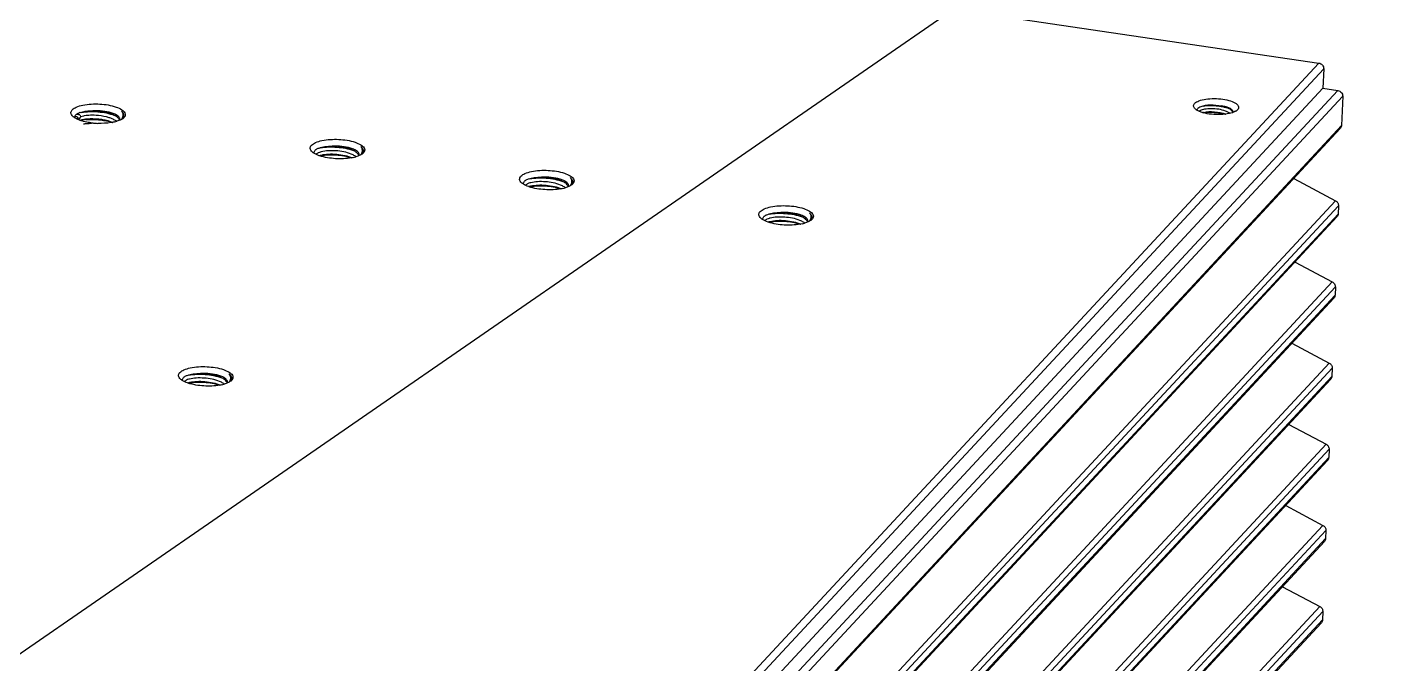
# Model space of a CAD drawing. Extents: x -425 to 6552, y -3049 to 3105.
# Drawn here: x 223.1 to 275, y -2702.9 to -2678.6 of the extents above; entities that cross this region are included whole.
import ezdxf

# ---------------------------------------------------------------- set-up
doc = ezdxf.new("R2010")
doc.units = 0
doc.layers.get('0').update_dxf_attribs({"linetype": 'CONTINUOUS'})
doc.layers.add('DIM', color=1, linetype='CONTINUOUS')

msp = doc.modelspace()

# ---------------------------------------------------------------- linework, layer by layer
at = {"color": 7, "linetype": 'CONTINUOUS'}
for p, q in [((220.99, -2672.356), (272.376, -2679.959)), ((245.513, -2708.902), (272.376, -2679.959)), ((245.696, -2709.117), (272.559, -2680.174)), ((272.559, -2680.174), (272.53, -2680.921)), ((245.668, -2709.864), (272.53, -2680.921)), ((246.238, -2709.948), (273.101, -2681.005)), ((246.422, -2710.163), (273.284, -2681.22)), ((272.53, -2680.921), (273.101, -2681.005)), ((273.284, -2681.22), (273.241, -2682.341)), ((269.269, -2681.743), (269.241, -2681.769)), ((225.016, -2682.119), (225.019, -2682.047)), ((225.105, -2681.984), (225.118, -2682.007)), ((246.378, -2711.284), (273.241, -2682.341)), ((246.335, -2711.392), (273.198, -2682.449)), ((235.901, -2683.39), (235.866, -2683.421)), ((271.416, -2684.368), (273.008, -2685.216)), ((243.894, -2684.572), (243.86, -2684.604)), ((246.145, -2714.159), (273.008, -2685.216)), ((246.26, -2714.351), (273.123, -2685.408)), ((273.123, -2685.408), (273.111, -2685.725)), ((246.204, -2714.776), (273.067, -2685.833)), ((246.248, -2714.669), (273.111, -2685.725)), ((253.03, -2685.924), (252.995, -2685.956)), ((271.466, -2687.559), (272.888, -2688.316)), ((246.026, -2717.259), (272.888, -2688.316)), ((246.141, -2717.452), (273.004, -2688.508)), ((273.004, -2688.508), (272.992, -2688.826)), ((246.085, -2717.877), (272.948, -2688.934)), ((246.129, -2717.769), (272.992, -2688.826)), ((271.346, -2690.659), (272.769, -2691.416)), ((245.906, -2720.359), (272.769, -2691.416)), ((246.022, -2720.552), (272.884, -2691.609)), ((272.884, -2691.609), (272.872, -2691.926)), ((230.873, -2692.072), (230.838, -2692.104)), ((245.966, -2720.977), (272.828, -2692.034)), ((246.009, -2720.869), (272.872, -2691.926)), ((271.227, -2693.759), (272.65, -2694.517)), ((245.787, -2723.46), (272.65, -2694.517)), ((245.902, -2723.652), (272.765, -2694.709)), ((272.765, -2694.709), (272.753, -2695.026)), ((245.846, -2724.077), (272.709, -2695.134)), ((245.89, -2723.969), (272.753, -2695.026)), ((271.108, -2696.859), (272.53, -2697.617)), ((245.667, -2726.56), (272.53, -2697.617)), ((245.783, -2726.752), (272.646, -2697.809)), ((272.646, -2697.809), (272.633, -2698.126)), ((245.727, -2727.177), (272.59, -2698.234)), ((245.771, -2727.07), (272.633, -2698.126)), ((270.988, -2699.96), (272.411, -2700.717)), ((245.548, -2729.66), (272.411, -2700.717)), ((245.663, -2729.853), (272.526, -2700.909)), ((272.526, -2700.909), (272.514, -2701.227)), ((245.607, -2730.278), (272.47, -2701.335)), ((245.651, -2730.17), (272.514, -2701.227))]:
    msp.add_line(p, q, dxfattribs=at)
for centre, radius, start, end in [((225.303, -2682.489), 0.677, 110.015, 113.1337), ((225.339, -2682.584), 0.778, 108.7908, 110.0583), ((267.881, -2681.462), 0.336, 227.042, 230.5101), ((268.134, -2682.55), 0.726, 103.3878, 105.7032), ((268.53, -2682.663), 1.074, 71.3707, 75.0845), ((268.479, -2682.728), 0.995, 66.4892, 70.1401), ((268.706, -2682.284), 0.495, 54.9328, 56.921), ((269.029, -2681.503), 0.341, 304.6554, 308.5223), ((225.077, -2681.709), 0.392, 226.9753, 229.04), ((223.946, -2683.997), 2.226, 61.1749, 64.7767), ((225.037, -2682.049), 0.158, 140.3021, 142.7797), ((224.79, -2684.754), 2.832, 85.9402, 87.0097), ((224.414, -2685.406), 3.533, 79.5893, 81.2506), ((225.079, -2682.212), 0.172, 131.8875, 135.8181), ((225.099, -2682.233), 0.2, 129.0987, 131.9062), ((225.202, -2682.268), 0.433, 118.7736, 120.3747), ((225.678, -2682.56), 0.787, 139.4399, 146.1682), ((224.793, -2684.713), 2.791, 84.4089, 85.1581), ((224.354, -2685.739), 3.871, 79.1969, 79.6098), ((224.796, -2684.684), 2.762, 84.0985, 84.4083), ((235.132, -2676.488), 11.434, 208.4603, 208.7298), ((225.726, -2682.601), 0.85, 137.6132, 139.4961), ((225.749, -2682.621), 0.881, 135.7778, 137.6134), ((225.4, -2683.554), 1.436, 101.1906, 102.0768), ((225.439, -2683.759), 1.645, 98.0733, 101.1404), ((225.486, -2684.09), 1.979, 95.373, 98.0907), ((225.191, -2680.283), 1.993, 270.5987, 275.5312), ((225.211, -2680.495), 1.781, 275.5752, 277.3204), ((225.231, -2680.654), 1.621, 277.3029, 279.8627), ((224.416, -2683.73), 1.839, 53.5501, 54.1667), ((225.258, -2680.811), 1.462, 279.8823, 281.1379), ((225.86, -2679.504), 2.759, 263.3567, 264.5091), ((225.869, -2679.404), 2.859, 264.5081, 265.7113), ((225.875, -2679.33), 2.934, 265.7113, 267.9375), ((226.08, -2680.83), 1.415, 283.376, 287.0099), ((226.386, -2682.222), 0.226, 30.2825, 32.1894), ((226.493, -2682.105), 0.116, 340.2267, 347.4397), ((226.5, -2682.107), 0.108, 347.4648, 5.0904), ((226.514, -2681.797), 0.348, 308.613, 311.7704), ((234.221, -2683.05), 0.406, 227.0407, 230.4676), ((234.215, -2683.564), 0.172, 131.8913, 135.6626), ((234.546, -2684.964), 1.495, 100.2806, 102.0172), ((235.197, -2682.112), 1.488, 282.7477, 286.089), ((235.507, -2683.582), 0.242, 32.6867, 34.3083), ((235.628, -2683.457), 0.116, 340.0158, 347.4363), ((235.636, -2683.458), 0.108, 347.4648, 5.0904), ((242.215, -2684.233), 0.406, 227.0407, 230.4676), ((242.208, -2684.746), 0.172, 131.8913, 135.6626), ((242.54, -2686.147), 1.495, 100.2806, 102.0172), ((243.19, -2683.295), 1.488, 282.7477, 286.089), ((243.501, -2684.764), 0.242, 32.6867, 34.3083), ((243.621, -2684.639), 0.116, 340.0158, 347.4363), ((243.629, -2684.641), 0.108, 347.4648, 5.0904), ((251.35, -2685.585), 0.406, 227.0407, 230.4676), ((251.344, -2686.098), 0.172, 131.8913, 135.6626), ((251.675, -2687.498), 1.495, 100.2806, 102.0172), ((252.636, -2686.116), 0.242, 32.6867, 34.3083), ((252.756, -2685.991), 0.116, 340.0158, 347.4363), ((252.764, -2685.993), 0.108, 347.4648, 5.0904), ((252.326, -2684.646), 1.488, 282.7477, 286.089), ((229.193, -2691.733), 0.406, 227.0407, 230.4676), ((229.187, -2692.246), 0.172, 131.8913, 135.6626), ((229.518, -2693.646), 1.495, 100.2806, 102.0172), ((230.169, -2690.794), 1.488, 282.7477, 286.089), ((230.479, -2692.264), 0.242, 32.6867, 34.3083), ((230.6, -2692.139), 0.116, 340.0158, 347.4363), ((230.608, -2692.141), 0.108, 347.4648, 5.0904)]:
    msp.add_arc(centre, radius, start, end, dxfattribs=at)
for points, knots in [([(272.376, -2679.959), (272.426, -2679.966), (272.522, -2680.02), (272.561, -2680.124), (272.559, -2680.174)], [0, 0, 0, 0, 0.504754, 1, 1, 1, 1]), ([(267.633, -2681.501), (267.676, -2681.455), (267.819, -2681.383), (268.074, -2681.327), (268.384, -2681.307), (268.704, -2681.33), (268.986, -2681.392), (269.179, -2681.474), (269.277, -2681.558), (269.313, -2681.622), (269.31, -2681.69), (269.285, -2681.727), (269.269, -2681.743)], [0, 0, 0, 0, 0.098694, 0.23886, 0.406252, 0.579295, 0.735178, 0.855132, 0.899073, 0.933923, 0.965052, 1, 1, 1, 1]), ([(273.101, -2681.005), (273.151, -2681.013), (273.247, -2681.066), (273.286, -2681.17), (273.284, -2681.22)], [0, 0, 0, 0, 0.504754, 1, 1, 1, 1]), ([(224.738, -2681.874), (224.736, -2681.863), (224.736, -2681.816), (224.762, -2681.772), (224.786, -2681.745)], [0, 0, 0, 0, 0.235423, 1, 1, 1, 1]), ([(224.81, -2681.996), (224.8, -2681.986), (224.767, -2681.952), (224.742, -2681.908), (224.738, -2681.874)], [0, 0, 0, 0, 0.288202, 1, 1, 1, 1]), ([(224.786, -2681.745), (224.829, -2681.699), (224.963, -2681.624), (225.316, -2681.525), (225.836, -2681.503), (226.345, -2681.58), (226.664, -2681.717), (226.772, -2681.809), (226.798, -2681.858)], [0, 0, 0, 0, 0.087794, 0.208742, 0.513943, 0.810414, 0.921945, 1, 1, 1, 1]), ([(225.088, -2681.847), (225.121, -2681.836), (225.28, -2681.793), (225.446, -2681.781), (225.576, -2681.781)], [0, 0, 0, 0, 0.213539, 1, 1, 1, 1]), ([(225.132, -2681.846), (225.341, -2681.805), (225.775, -2681.799), (226.204, -2681.878), (226.405, -2681.957)], [0, 0, 0, 0, 0.495372, 1, 1, 1, 1]), ([(226.279, -2681.858), (226.17, -2681.825), (225.936, -2681.782), (225.699, -2681.775), (225.576, -2681.781)], [0, 0, 0, 0, 0.480549, 1, 1, 1, 1]), ([(226.348, -2681.929), (226.234, -2681.878), (225.977, -2681.807), (225.714, -2681.782), (225.576, -2681.781)], [0, 0, 0, 0, 0.474898, 1, 1, 1, 1]), ([(226.468, -2681.937), (226.455, -2681.929), (226.394, -2681.897), (226.33, -2681.874), (226.279, -2681.858)], [0, 0, 0, 0, 0.22487, 1, 1, 1, 1]), ([(226.759, -2681.961), (226.758, -2681.947), (226.748, -2681.882), (226.702, -2681.829), (226.663, -2681.796)], [0, 0, 0, 0, 0.218405, 1, 1, 1, 1]), ([(226.663, -2681.796), (226.672, -2681.808), (226.703, -2681.853), (226.721, -2681.908), (226.723, -2681.947)], [0, 0, 0, 0, 0.271653, 1, 1, 1, 1]), ([(226.798, -2681.858), (226.813, -2681.889), (226.826, -2681.969), (226.775, -2682.031), (226.746, -2682.057)], [0, 0, 0, 0, 0.468955, 1, 1, 1, 1]), ([(267.652, -2681.708), (267.622, -2681.681), (267.569, -2681.61), (267.608, -2681.528), (267.633, -2681.501)], [0, 0, 0, 0, 0.522448, 1, 1, 1, 1]), ([(268.958, -2681.887), (268.852, -2681.911), (268.623, -2681.936), (268.283, -2681.925), (267.97, -2681.869), (267.782, -2681.799), (267.709, -2681.752)], [0, 0, 0, 0, 0.256655, 0.53593, 0.795993, 1, 1, 1, 1]), ([(267.775, -2681.668), (267.781, -2681.663), (267.813, -2681.639), (267.849, -2681.623), (267.878, -2681.612)], [0, 0, 0, 0, 0.214653, 1, 1, 1, 1]), ([(268.817, -2681.792), (268.731, -2681.761), (268.548, -2681.718), (268.277, -2681.696), (268.036, -2681.713), (267.892, -2681.75), (267.84, -2681.781)], [0, 0, 0, 0, 0.273884, 0.562185, 0.817439, 1, 1, 1, 1]), ([(267.878, -2681.612), (267.99, -2681.572), (268.255, -2681.542), (268.518, -2681.564), (268.657, -2681.594)], [0, 0, 0, 0, 0.455379, 1, 1, 1, 1]), ([(267.966, -2681.599), (268.127, -2681.573), (268.459, -2681.572), (268.786, -2681.634), (268.94, -2681.693)], [0, 0, 0, 0, 0.497399, 1, 1, 1, 1]), ([(267.966, -2681.843), (268.102, -2681.81), (268.398, -2681.804), (268.689, -2681.855), (268.83, -2681.909)], [0, 0, 0, 0, 0.48139, 1, 1, 1, 1]), ([(267.968, -2681.859), (268.103, -2681.838), (268.386, -2681.832), (268.666, -2681.874), (268.804, -2681.913)], [0, 0, 0, 0, 0.487375, 1, 1, 1, 1]), ([(268.806, -2681.625), (268.794, -2681.622), (268.745, -2681.609), (268.695, -2681.6), (268.657, -2681.594)], [0, 0, 0, 0, 0.240811, 1, 1, 1, 1]), ([(268.894, -2681.67), (268.877, -2681.662), (268.8, -2681.631), (268.719, -2681.608), (268.657, -2681.594)], [0, 0, 0, 0, 0.231608, 1, 1, 1, 1]), ([(269.028, -2681.72), (269.018, -2681.712), (268.969, -2681.682), (268.915, -2681.659), (268.873, -2681.645)], [0, 0, 0, 0, 0.217945, 1, 1, 1, 1]), ([(269.015, -2681.741), (269.007, -2681.735), (268.969, -2681.708), (268.927, -2681.685), (268.894, -2681.67)], [0, 0, 0, 0, 0.22758, 1, 1, 1, 1]), ([(269.092, -2681.848), (269.081, -2681.852), (269.038, -2681.867), (268.993, -2681.879), (268.958, -2681.887)], [0, 0, 0, 0, 0.235494, 1, 1, 1, 1]), ([(269.076, -2681.806), (269.072, -2681.8), (269.055, -2681.776), (269.033, -2681.756), (269.015, -2681.741)], [0, 0, 0, 0, 0.228569, 1, 1, 1, 1]), ([(269.086, -2681.777), (269.083, -2681.772), (269.066, -2681.75), (269.045, -2681.732), (269.028, -2681.72)], [0, 0, 0, 0, 0.222632, 1, 1, 1, 1]), ([(269.196, -2681.8), (269.188, -2681.805), (269.155, -2681.823), (269.119, -2681.838), (269.092, -2681.848)], [0, 0, 0, 0, 0.230864, 1, 1, 1, 1]), ([(224.907, -2682.066), (224.899, -2682.061), (224.869, -2682.043), (224.84, -2682.022), (224.82, -2682.005)], [0, 0, 0, 0, 0.268777, 1, 1, 1, 1]), ([(225.162, -2682.17), (225.137, -2682.163), (225.05, -2682.135), (224.965, -2682.099), (224.907, -2682.066)], [0, 0, 0, 0, 0.275994, 1, 1, 1, 1]), ([(225.256, -2681.976), (225.243, -2681.978), (225.197, -2681.986), (225.151, -2681.997), (225.118, -2682.007)], [0, 0, 0, 0, 0.267877, 1, 1, 1, 1]), ([(225.493, -2682.239), (225.463, -2682.235), (225.352, -2682.218), (225.241, -2682.193), (225.162, -2682.17)], [0, 0, 0, 0, 0.262231, 1, 1, 1, 1]), ([(225.212, -2682.277), (225.237, -2682.275), (225.331, -2682.268), (225.425, -2682.254), (225.493, -2682.239)], [0, 0, 0, 0, 0.264708, 1, 1, 1, 1]), ([(225.238, -2682.104), (225.278, -2682.097), (225.46, -2682.074), (225.645, -2682.077), (225.786, -2682.092)], [0, 0, 0, 0, 0.225722, 1, 1, 1, 1]), ([(225.419, -2681.957), (225.405, -2681.958), (225.35, -2681.962), (225.296, -2681.969), (225.256, -2681.976)], [0, 0, 0, 0, 0.261216, 1, 1, 1, 1]), ([(225.301, -2682.12), (225.334, -2682.116), (225.471, -2682.107), (225.61, -2682.108), (225.715, -2682.116)], [0, 0, 0, 0, 0.23832, 1, 1, 1, 1]), ([(225.789, -2681.966), (225.758, -2681.962), (225.635, -2681.952), (225.511, -2681.952), (225.419, -2681.957)], [0, 0, 0, 0, 0.257488, 1, 1, 1, 1]), ([(225.715, -2682.116), (225.768, -2682.119), (225.97, -2682.139), (226.17, -2682.179), (226.313, -2682.227)], [0, 0, 0, 0, 0.26031, 1, 1, 1, 1]), ([(226.408, -2682.207), (226.36, -2682.218), (226.15, -2682.259), (225.934, -2682.268), (225.769, -2682.262)], [0, 0, 0, 0, 0.228645, 1, 1, 1, 1]), ([(225.786, -2682.092), (225.836, -2682.097), (226.024, -2682.123), (226.21, -2682.171), (226.336, -2682.228)], [0, 0, 0, 0, 0.268788, 1, 1, 1, 1]), ([(226.312, -2682.089), (226.275, -2682.073), (226.105, -2682.012), (225.927, -2681.98), (225.789, -2681.966)], [0, 0, 0, 0, 0.228269, 1, 1, 1, 1]), ([(226.51, -2682.027), (226.499, -2682.018), (226.449, -2681.98), (226.392, -2681.95), (226.348, -2681.929)], [0, 0, 0, 0, 0.224715, 1, 1, 1, 1]), ([(226.553, -2681.998), (226.548, -2681.993), (226.521, -2681.969), (226.492, -2681.95), (226.468, -2681.937)], [0, 0, 0, 0, 0.22683, 1, 1, 1, 1]), ([(226.6, -2682.064), (226.597, -2682.058), (226.586, -2682.034), (226.568, -2682.013), (226.553, -2681.998)], [0, 0, 0, 0, 0.227408, 1, 1, 1, 1]), ([(226.694, -2682.096), (226.685, -2682.102), (226.646, -2682.125), (226.605, -2682.144), (226.572, -2682.156)], [0, 0, 0, 0, 0.229939, 1, 1, 1, 1]), ([(226.723, -2681.947), (226.723, -2681.962), (226.719, -2682.024), (226.688, -2682.081), (226.658, -2682.117)], [0, 0, 0, 0, 0.236233, 1, 1, 1, 1]), ([(226.708, -2682.082), (226.716, -2682.073), (226.744, -2682.038), (226.759, -2681.993), (226.759, -2681.961)], [0, 0, 0, 0, 0.277468, 1, 1, 1, 1]), ([(233.922, -2683.097), (233.964, -2683.052), (234.095, -2682.977), (234.443, -2682.878), (234.958, -2682.854), (235.465, -2682.928), (235.786, -2683.061), (235.898, -2683.15), (235.927, -2683.199)], [0, 0, 0, 0, 0.087154, 0.206966, 0.50982, 0.806573, 0.919781, 1, 1, 1, 1]), ([(233.945, -2683.347), (233.909, -2683.314), (233.863, -2683.25), (233.878, -2683.153), (233.905, -2683.115), (233.922, -2683.097)], [0, 0, 0, 0, 0.516646, 0.743362, 1, 1, 1, 1]), ([(234.304, -2683.523), (234.275, -2683.515), (234.175, -2683.483), (234.077, -2683.441), (234.013, -2683.4)], [0, 0, 0, 0, 0.281499, 1, 1, 1, 1]), ([(234.031, -2683.41), (234.024, -2683.394), (234.018, -2683.356), (234.034, -2683.322), (234.045, -2683.307)], [0, 0, 0, 0, 0.488724, 1, 1, 1, 1]), ([(234.074, -2683.276), (234.083, -2683.269), (234.123, -2683.239), (234.17, -2683.218), (234.207, -2683.205)], [0, 0, 0, 0, 0.213867, 1, 1, 1, 1]), ([(234.296, -2683.347), (234.285, -2683.35), (234.246, -2683.36), (234.206, -2683.374), (234.179, -2683.387)], [0, 0, 0, 0, 0.272519, 1, 1, 1, 1]), ([(234.207, -2683.205), (234.279, -2683.178), (234.447, -2683.143), (234.618, -2683.132), (234.711, -2683.132)], [0, 0, 0, 0, 0.450886, 1, 1, 1, 1]), ([(234.257, -2683.2), (234.464, -2683.158), (234.897, -2683.15), (235.324, -2683.226), (235.527, -2683.304)], [0, 0, 0, 0, 0.492965, 1, 1, 1, 1]), ([(235.437, -2683.437), (235.254, -2683.361), (234.953, -2683.306), (234.567, -2683.302), (234.38, -2683.326), (234.296, -2683.347)], [0, 0, 0, 0, 0.514216, 0.776729, 1, 1, 1, 1]), ([(234.298, -2683.472), (234.386, -2683.45), (234.581, -2683.427), (234.884, -2683.433), (235.19, -2683.48), (235.385, -2683.54), (235.472, -2683.58)], [0, 0, 0, 0, 0.226155, 0.490957, 0.760261, 1, 1, 1, 1]), ([(235.414, -2683.21), (235.306, -2683.176), (235.071, -2683.134), (234.834, -2683.126), (234.711, -2683.132)], [0, 0, 0, 0, 0.480549, 1, 1, 1, 1]), ([(235.483, -2683.281), (235.369, -2683.229), (235.113, -2683.159), (234.849, -2683.134), (234.711, -2683.132)], [0, 0, 0, 0, 0.474879, 1, 1, 1, 1]), ([(235.604, -2683.288), (235.59, -2683.281), (235.53, -2683.249), (235.465, -2683.225), (235.414, -2683.21)], [0, 0, 0, 0, 0.22487, 1, 1, 1, 1]), ([(235.631, -2683.368), (235.621, -2683.36), (235.574, -2683.326), (235.523, -2683.299), (235.483, -2683.281)], [0, 0, 0, 0, 0.227902, 1, 1, 1, 1]), ([(235.688, -2683.35), (235.683, -2683.344), (235.657, -2683.321), (235.627, -2683.302), (235.604, -2683.288)], [0, 0, 0, 0, 0.22683, 1, 1, 1, 1]), ([(235.707, -2683.445), (235.702, -2683.439), (235.68, -2683.41), (235.653, -2683.385), (235.631, -2683.368)], [0, 0, 0, 0, 0.228545, 1, 1, 1, 1]), ([(235.836, -2683.443), (235.826, -2683.45), (235.778, -2683.479), (235.727, -2683.501), (235.687, -2683.516)], [0, 0, 0, 0, 0.225869, 1, 1, 1, 1]), ([(235.735, -2683.416), (235.733, -2683.41), (235.721, -2683.385), (235.703, -2683.364), (235.688, -2683.35)], [0, 0, 0, 0, 0.227408, 1, 1, 1, 1]), ([(235.858, -2683.299), (235.859, -2683.314), (235.855, -2683.375), (235.823, -2683.433), (235.793, -2683.469)], [0, 0, 0, 0, 0.236224, 1, 1, 1, 1]), ([(235.799, -2683.148), (235.81, -2683.158), (235.85, -2683.195), (235.881, -2683.243), (235.89, -2683.281)], [0, 0, 0, 0, 0.28741, 1, 1, 1, 1]), ([(235.799, -2683.148), (235.807, -2683.16), (235.838, -2683.205), (235.856, -2683.259), (235.858, -2683.299)], [0, 0, 0, 0, 0.271653, 1, 1, 1, 1]), ([(235.89, -2683.281), (235.898, -2683.314), (235.891, -2683.365), (235.866, -2683.405), (235.859, -2683.415)], [0, 0, 0, 0, 0.728688, 1, 1, 1, 1]), ([(235.927, -2683.199), (235.941, -2683.222), (235.96, -2683.276), (235.942, -2683.33), (235.929, -2683.353)], [0, 0, 0, 0, 0.505902, 1, 1, 1, 1]), ([(234.213, -2683.497), (234.22, -2683.495), (234.248, -2683.485), (234.276, -2683.477), (234.298, -2683.472)], [0, 0, 0, 0, 0.235567, 1, 1, 1, 1]), ([(234.279, -2683.493), (234.469, -2683.458), (234.866, -2683.45), (235.258, -2683.515), (235.447, -2683.578)], [0, 0, 0, 0, 0.490802, 1, 1, 1, 1]), ([(235.525, -2683.563), (235.326, -2683.608), (234.912, -2683.633), (234.501, -2683.581), (234.304, -2683.523)], [0, 0, 0, 0, 0.497559, 1, 1, 1, 1]), ([(241.938, -2684.53), (241.903, -2684.497), (241.856, -2684.432), (241.872, -2684.335), (241.899, -2684.297), (241.915, -2684.28)], [0, 0, 0, 0, 0.516646, 0.743362, 1, 1, 1, 1]), ([(241.915, -2684.28), (241.957, -2684.234), (242.089, -2684.159), (242.436, -2684.061), (242.951, -2684.037), (243.458, -2684.111), (243.779, -2684.244), (243.891, -2684.333), (243.92, -2684.382)], [0, 0, 0, 0, 0.087154, 0.206966, 0.50982, 0.806573, 0.919781, 1, 1, 1, 1]), ([(242.068, -2684.459), (242.076, -2684.452), (242.117, -2684.422), (242.163, -2684.401), (242.2, -2684.387)], [0, 0, 0, 0, 0.213867, 1, 1, 1, 1]), ([(242.2, -2684.387), (242.273, -2684.361), (242.441, -2684.325), (242.611, -2684.315), (242.704, -2684.315)], [0, 0, 0, 0, 0.450886, 1, 1, 1, 1]), ([(242.25, -2684.383), (242.457, -2684.34), (242.89, -2684.333), (243.318, -2684.409), (243.52, -2684.486)], [0, 0, 0, 0, 0.492965, 1, 1, 1, 1]), ([(243.408, -2684.392), (243.299, -2684.359), (243.065, -2684.316), (242.827, -2684.309), (242.704, -2684.315)], [0, 0, 0, 0, 0.480549, 1, 1, 1, 1]), ([(243.476, -2684.464), (243.363, -2684.412), (243.106, -2684.342), (242.843, -2684.316), (242.704, -2684.315)], [0, 0, 0, 0, 0.474879, 1, 1, 1, 1]), ([(243.597, -2684.471), (243.584, -2684.463), (243.523, -2684.432), (243.458, -2684.408), (243.408, -2684.392)], [0, 0, 0, 0, 0.22487, 1, 1, 1, 1]), ([(243.624, -2684.55), (243.614, -2684.542), (243.567, -2684.509), (243.517, -2684.482), (243.476, -2684.464)], [0, 0, 0, 0, 0.227902, 1, 1, 1, 1]), ([(243.682, -2684.533), (243.676, -2684.527), (243.65, -2684.504), (243.621, -2684.484), (243.597, -2684.471)], [0, 0, 0, 0, 0.22683, 1, 1, 1, 1]), ([(243.851, -2684.482), (243.852, -2684.496), (243.848, -2684.558), (243.817, -2684.616), (243.787, -2684.652)], [0, 0, 0, 0, 0.236224, 1, 1, 1, 1]), ([(243.792, -2684.33), (243.804, -2684.341), (243.843, -2684.378), (243.875, -2684.426), (243.883, -2684.464)], [0, 0, 0, 0, 0.28741, 1, 1, 1, 1]), ([(243.792, -2684.33), (243.801, -2684.342), (243.831, -2684.388), (243.85, -2684.442), (243.851, -2684.482)], [0, 0, 0, 0, 0.271653, 1, 1, 1, 1]), ([(243.883, -2684.464), (243.891, -2684.497), (243.884, -2684.548), (243.86, -2684.587), (243.852, -2684.597)], [0, 0, 0, 0, 0.728688, 1, 1, 1, 1]), ([(243.92, -2684.382), (243.934, -2684.405), (243.953, -2684.458), (243.936, -2684.513), (243.922, -2684.535)], [0, 0, 0, 0, 0.505902, 1, 1, 1, 1]), ([(242.297, -2684.706), (242.268, -2684.698), (242.168, -2684.666), (242.07, -2684.623), (242.007, -2684.582)], [0, 0, 0, 0, 0.281499, 1, 1, 1, 1]), ([(242.024, -2684.593), (242.017, -2684.577), (242.011, -2684.539), (242.028, -2684.504), (242.039, -2684.49)], [0, 0, 0, 0, 0.488724, 1, 1, 1, 1]), ([(242.29, -2684.53), (242.279, -2684.532), (242.239, -2684.543), (242.2, -2684.557), (242.172, -2684.569)], [0, 0, 0, 0, 0.272519, 1, 1, 1, 1]), ([(242.206, -2684.68), (242.213, -2684.677), (242.241, -2684.668), (242.269, -2684.66), (242.291, -2684.654)], [0, 0, 0, 0, 0.235567, 1, 1, 1, 1]), ([(242.273, -2684.675), (242.462, -2684.641), (242.859, -2684.633), (243.251, -2684.698), (243.441, -2684.761)], [0, 0, 0, 0, 0.490802, 1, 1, 1, 1]), ([(243.431, -2684.619), (243.247, -2684.544), (242.946, -2684.489), (242.56, -2684.484), (242.373, -2684.509), (242.29, -2684.53)], [0, 0, 0, 0, 0.514216, 0.776729, 1, 1, 1, 1]), ([(242.291, -2684.654), (242.379, -2684.633), (242.574, -2684.609), (242.878, -2684.616), (243.183, -2684.663), (243.378, -2684.723), (243.465, -2684.763)], [0, 0, 0, 0, 0.226155, 0.490957, 0.760261, 1, 1, 1, 1]), ([(243.519, -2684.746), (243.32, -2684.791), (242.906, -2684.816), (242.495, -2684.764), (242.297, -2684.706)], [0, 0, 0, 0, 0.497559, 1, 1, 1, 1]), ([(243.7, -2684.628), (243.696, -2684.621), (243.674, -2684.592), (243.646, -2684.567), (243.624, -2684.55)], [0, 0, 0, 0, 0.228545, 1, 1, 1, 1]), ([(243.829, -2684.626), (243.819, -2684.633), (243.771, -2684.662), (243.72, -2684.684), (243.68, -2684.699)], [0, 0, 0, 0, 0.225869, 1, 1, 1, 1]), ([(243.728, -2684.598), (243.726, -2684.593), (243.714, -2684.568), (243.697, -2684.547), (243.682, -2684.533)], [0, 0, 0, 0, 0.227408, 1, 1, 1, 1]), ([(251.05, -2685.631), (251.092, -2685.586), (251.224, -2685.511), (251.572, -2685.412), (252.087, -2685.389), (252.593, -2685.463), (252.914, -2685.596), (253.027, -2685.685), (253.056, -2685.733)], [0, 0, 0, 0, 0.087154, 0.206966, 0.50982, 0.806573, 0.919781, 1, 1, 1, 1]), ([(273.008, -2685.216), (273.043, -2685.234), (273.102, -2685.29), (273.125, -2685.37), (273.123, -2685.408)], [0, 0, 0, 0, 0.508671, 1, 1, 1, 1]), ([(251.074, -2685.882), (251.038, -2685.848), (250.991, -2685.784), (251.007, -2685.687), (251.034, -2685.649), (251.05, -2685.631)], [0, 0, 0, 0, 0.516646, 0.743362, 1, 1, 1, 1]), ([(251.432, -2686.058), (251.404, -2686.05), (251.303, -2686.017), (251.206, -2685.975), (251.142, -2685.934)], [0, 0, 0, 0, 0.281499, 1, 1, 1, 1]), ([(251.16, -2685.945), (251.153, -2685.928), (251.146, -2685.89), (251.163, -2685.856), (251.174, -2685.841)], [0, 0, 0, 0, 0.488724, 1, 1, 1, 1]), ([(251.203, -2685.811), (251.211, -2685.804), (251.252, -2685.774), (251.298, -2685.753), (251.336, -2685.739)], [0, 0, 0, 0, 0.213867, 1, 1, 1, 1]), ([(251.425, -2685.881), (251.414, -2685.884), (251.374, -2685.895), (251.335, -2685.909), (251.308, -2685.921)], [0, 0, 0, 0, 0.272519, 1, 1, 1, 1]), ([(251.336, -2685.739), (251.408, -2685.713), (251.576, -2685.677), (251.746, -2685.667), (251.84, -2685.667)], [0, 0, 0, 0, 0.450886, 1, 1, 1, 1]), ([(251.342, -2686.031), (251.348, -2686.029), (251.376, -2686.019), (251.405, -2686.011), (251.427, -2686.006)], [0, 0, 0, 0, 0.235567, 1, 1, 1, 1]), ([(251.386, -2685.735), (251.592, -2685.692), (252.026, -2685.684), (252.453, -2685.76), (252.656, -2685.838)], [0, 0, 0, 0, 0.492965, 1, 1, 1, 1]), ([(251.408, -2686.027), (251.598, -2685.992), (251.995, -2685.984), (252.386, -2686.049), (252.576, -2686.113)], [0, 0, 0, 0, 0.490802, 1, 1, 1, 1]), ([(252.566, -2685.971), (252.383, -2685.896), (252.081, -2685.841), (251.696, -2685.836), (251.508, -2685.86), (251.425, -2685.881)], [0, 0, 0, 0, 0.514216, 0.776729, 1, 1, 1, 1]), ([(251.427, -2686.006), (251.514, -2685.984), (251.71, -2685.961), (252.013, -2685.967), (252.318, -2686.014), (252.513, -2686.075), (252.6, -2686.114)], [0, 0, 0, 0, 0.226155, 0.490957, 0.760261, 1, 1, 1, 1]), ([(252.543, -2685.744), (252.434, -2685.711), (252.2, -2685.668), (251.962, -2685.661), (251.84, -2685.667)], [0, 0, 0, 0, 0.480549, 1, 1, 1, 1]), ([(252.612, -2685.815), (252.498, -2685.764), (252.241, -2685.693), (251.978, -2685.668), (251.84, -2685.667)], [0, 0, 0, 0, 0.474879, 1, 1, 1, 1]), ([(252.732, -2685.823), (252.719, -2685.815), (252.658, -2685.783), (252.594, -2685.76), (252.543, -2685.744)], [0, 0, 0, 0, 0.22487, 1, 1, 1, 1]), ([(252.76, -2685.902), (252.749, -2685.894), (252.703, -2685.861), (252.652, -2685.834), (252.612, -2685.815)], [0, 0, 0, 0, 0.227902, 1, 1, 1, 1]), ([(252.817, -2685.884), (252.811, -2685.879), (252.785, -2685.855), (252.756, -2685.836), (252.732, -2685.823)], [0, 0, 0, 0, 0.22683, 1, 1, 1, 1]), ([(252.836, -2685.98), (252.831, -2685.973), (252.809, -2685.944), (252.782, -2685.919), (252.76, -2685.902)], [0, 0, 0, 0, 0.228545, 1, 1, 1, 1]), ([(252.965, -2685.978), (252.954, -2685.985), (252.907, -2686.014), (252.856, -2686.036), (252.815, -2686.051)], [0, 0, 0, 0, 0.225869, 1, 1, 1, 1]), ([(252.864, -2685.95), (252.861, -2685.944), (252.85, -2685.92), (252.832, -2685.899), (252.817, -2685.884)], [0, 0, 0, 0, 0.227408, 1, 1, 1, 1]), ([(252.987, -2685.833), (252.987, -2685.848), (252.983, -2685.91), (252.952, -2685.967), (252.922, -2686.003)], [0, 0, 0, 0, 0.236224, 1, 1, 1, 1]), ([(252.927, -2685.682), (252.939, -2685.692), (252.978, -2685.729), (253.01, -2685.778), (253.019, -2685.816)], [0, 0, 0, 0, 0.28741, 1, 1, 1, 1]), ([(252.927, -2685.682), (252.936, -2685.694), (252.966, -2685.739), (252.985, -2685.794), (252.987, -2685.833)], [0, 0, 0, 0, 0.271653, 1, 1, 1, 1]), ([(253.019, -2685.816), (253.026, -2685.849), (253.019, -2685.899), (252.995, -2685.939), (252.987, -2685.949)], [0, 0, 0, 0, 0.728688, 1, 1, 1, 1]), ([(253.056, -2685.733), (253.069, -2685.757), (253.088, -2685.81), (253.071, -2685.864), (253.058, -2685.887)], [0, 0, 0, 0, 0.505902, 1, 1, 1, 1]), ([(252.654, -2686.097), (252.455, -2686.142), (252.041, -2686.168), (251.63, -2686.115), (251.432, -2686.058)], [0, 0, 0, 0, 0.497559, 1, 1, 1, 1]), ([(272.888, -2688.316), (272.923, -2688.335), (272.983, -2688.391), (273.005, -2688.47), (273.004, -2688.508)], [0, 0, 0, 0, 0.508671, 1, 1, 1, 1]), ([(228.894, -2691.779), (228.936, -2691.734), (229.067, -2691.659), (229.415, -2691.561), (229.93, -2691.537), (230.437, -2691.611), (230.758, -2691.744), (230.87, -2691.833), (230.899, -2691.882)], [0, 0, 0, 0, 0.087154, 0.206966, 0.50982, 0.806573, 0.919781, 1, 1, 1, 1]), ([(272.769, -2691.416), (272.804, -2691.435), (272.864, -2691.491), (272.886, -2691.571), (272.884, -2691.609)], [0, 0, 0, 0, 0.508671, 1, 1, 1, 1]), ([(228.917, -2692.03), (228.881, -2691.997), (228.834, -2691.932), (228.85, -2691.835), (228.877, -2691.797), (228.894, -2691.779)], [0, 0, 0, 0, 0.516646, 0.743362, 1, 1, 1, 1]), ([(229.275, -2692.206), (229.247, -2692.198), (229.147, -2692.166), (229.049, -2692.123), (228.985, -2692.082)], [0, 0, 0, 0, 0.281499, 1, 1, 1, 1]), ([(229.003, -2692.093), (228.996, -2692.076), (228.99, -2692.039), (229.006, -2692.004), (229.017, -2691.989)], [0, 0, 0, 0, 0.488724, 1, 1, 1, 1]), ([(229.046, -2691.959), (229.054, -2691.952), (229.095, -2691.922), (229.142, -2691.901), (229.179, -2691.887)], [0, 0, 0, 0, 0.213867, 1, 1, 1, 1]), ([(229.268, -2692.029), (229.257, -2692.032), (229.218, -2692.043), (229.178, -2692.057), (229.151, -2692.069)], [0, 0, 0, 0, 0.272519, 1, 1, 1, 1]), ([(229.179, -2691.887), (229.251, -2691.861), (229.419, -2691.825), (229.589, -2691.815), (229.683, -2691.815)], [0, 0, 0, 0, 0.450886, 1, 1, 1, 1]), ([(229.185, -2692.18), (229.192, -2692.177), (229.219, -2692.167), (229.248, -2692.159), (229.27, -2692.154)], [0, 0, 0, 0, 0.235567, 1, 1, 1, 1]), ([(229.229, -2691.883), (229.436, -2691.84), (229.869, -2691.832), (230.296, -2691.909), (230.499, -2691.986)], [0, 0, 0, 0, 0.492965, 1, 1, 1, 1]), ([(229.251, -2692.175), (229.441, -2692.141), (229.838, -2692.132), (230.23, -2692.198), (230.419, -2692.261)], [0, 0, 0, 0, 0.490802, 1, 1, 1, 1]), ([(230.409, -2692.119), (230.226, -2692.044), (229.924, -2691.989), (229.539, -2691.984), (229.352, -2692.008), (229.268, -2692.029)], [0, 0, 0, 0, 0.514216, 0.776729, 1, 1, 1, 1]), ([(229.27, -2692.154), (229.357, -2692.133), (229.553, -2692.109), (229.856, -2692.116), (230.162, -2692.162), (230.357, -2692.223), (230.444, -2692.262)], [0, 0, 0, 0, 0.226155, 0.490957, 0.760261, 1, 1, 1, 1]), ([(230.497, -2692.245), (230.298, -2692.291), (229.884, -2692.316), (229.473, -2692.263), (229.275, -2692.206)], [0, 0, 0, 0, 0.497559, 1, 1, 1, 1]), ([(230.386, -2691.892), (230.277, -2691.859), (230.043, -2691.816), (229.806, -2691.809), (229.683, -2691.815)], [0, 0, 0, 0, 0.480549, 1, 1, 1, 1]), ([(230.455, -2691.964), (230.341, -2691.912), (230.084, -2691.841), (229.821, -2691.816), (229.683, -2691.815)], [0, 0, 0, 0, 0.474879, 1, 1, 1, 1]), ([(230.576, -2691.971), (230.562, -2691.963), (230.502, -2691.932), (230.437, -2691.908), (230.386, -2691.892)], [0, 0, 0, 0, 0.22487, 1, 1, 1, 1]), ([(230.603, -2692.05), (230.593, -2692.042), (230.546, -2692.009), (230.495, -2691.982), (230.455, -2691.964)], [0, 0, 0, 0, 0.227902, 1, 1, 1, 1]), ([(230.66, -2692.032), (230.655, -2692.027), (230.629, -2692.004), (230.599, -2691.984), (230.576, -2691.971)], [0, 0, 0, 0, 0.22683, 1, 1, 1, 1]), ([(230.679, -2692.128), (230.674, -2692.121), (230.652, -2692.092), (230.625, -2692.067), (230.603, -2692.05)], [0, 0, 0, 0, 0.228545, 1, 1, 1, 1]), ([(230.808, -2692.126), (230.798, -2692.133), (230.75, -2692.162), (230.699, -2692.184), (230.658, -2692.199)], [0, 0, 0, 0, 0.225869, 1, 1, 1, 1]), ([(230.707, -2692.098), (230.705, -2692.092), (230.693, -2692.068), (230.675, -2692.047), (230.66, -2692.032)], [0, 0, 0, 0, 0.227408, 1, 1, 1, 1]), ([(230.83, -2691.982), (230.83, -2691.996), (230.827, -2692.058), (230.795, -2692.115), (230.765, -2692.152)], [0, 0, 0, 0, 0.236224, 1, 1, 1, 1]), ([(230.771, -2691.83), (230.782, -2691.84), (230.822, -2691.878), (230.853, -2691.926), (230.862, -2691.964)], [0, 0, 0, 0, 0.28741, 1, 1, 1, 1]), ([(230.771, -2691.83), (230.779, -2691.842), (230.81, -2691.887), (230.828, -2691.942), (230.83, -2691.982)], [0, 0, 0, 0, 0.271653, 1, 1, 1, 1]), ([(230.862, -2691.964), (230.869, -2691.997), (230.863, -2692.047), (230.838, -2692.087), (230.831, -2692.097)], [0, 0, 0, 0, 0.728688, 1, 1, 1, 1]), ([(230.899, -2691.882), (230.913, -2691.905), (230.931, -2691.958), (230.914, -2692.012), (230.901, -2692.035)], [0, 0, 0, 0, 0.505902, 1, 1, 1, 1]), ([(272.65, -2694.517), (272.684, -2694.535), (272.744, -2694.591), (272.766, -2694.671), (272.765, -2694.709)], [0, 0, 0, 0, 0.508671, 1, 1, 1, 1]), ([(272.53, -2697.617), (272.565, -2697.635), (272.625, -2697.691), (272.647, -2697.771), (272.646, -2697.809)], [0, 0, 0, 0, 0.508671, 1, 1, 1, 1]), ([(272.411, -2700.717), (272.446, -2700.736), (272.505, -2700.792), (272.528, -2700.871), (272.526, -2700.909)], [0, 0, 0, 0, 0.508671, 1, 1, 1, 1])]:
    msp.add_open_spline(points, degree=3, knots=knots, dxfattribs=at)
for points in [[(224.994, -2681.888), (225.008, -2681.88), (225.023, -2681.873), (225.038, -2681.867)], [(267.709, -2681.752), (267.694, -2681.742), (267.68, -2681.733), (267.667, -2681.722)], [(267.732, -2681.747), (267.731, -2681.728), (267.739, -2681.708), (267.75, -2681.693)], [(267.736, -2681.768), (267.734, -2681.761), (267.732, -2681.754), (267.732, -2681.747)], [(267.75, -2681.693), (267.757, -2681.684), (267.766, -2681.675), (267.775, -2681.668)], [(267.84, -2681.781), (267.83, -2681.787), (267.821, -2681.794), (267.812, -2681.801)], [(268.929, -2681.841), (268.912, -2681.832), (268.894, -2681.824), (268.876, -2681.816)], [(268.976, -2681.869), (268.961, -2681.859), (268.945, -2681.85), (268.929, -2681.841)], [(269.088, -2681.827), (269.085, -2681.82), (269.081, -2681.813), (269.076, -2681.806)], [(269.103, -2681.834), (269.104, -2681.815), (269.097, -2681.794), (269.086, -2681.777)], [(269.096, -2681.847), (269.094, -2681.84), (269.091, -2681.834), (269.088, -2681.827)], [(269.223, -2681.783), (269.214, -2681.789), (269.205, -2681.795), (269.196, -2681.8)], [(224.892, -2682.049), (224.885, -2682.028), (224.886, -2682.004), (224.894, -2681.984)], [(224.894, -2681.984), (224.898, -2681.973), (224.904, -2681.963), (224.911, -2681.954)], [(224.915, -2681.948), (224.923, -2681.94), (224.931, -2681.932), (224.939, -2681.925)], [(224.939, -2681.925), (224.953, -2681.913), (224.968, -2681.903), (224.983, -2681.894)], [(225.019, -2682.047), (225.002, -2682.056), (224.987, -2682.066), (224.972, -2682.077)], [(225.097, -2682.139), (225.119, -2682.132), (225.141, -2682.125), (225.163, -2682.12)], [(225.163, -2682.12), (225.188, -2682.114), (225.213, -2682.109), (225.238, -2682.104)], [(226.381, -2682.121), (226.358, -2682.11), (226.336, -2682.099), (226.312, -2682.089)], [(226.441, -2682.155), (226.422, -2682.143), (226.402, -2682.132), (226.381, -2682.121)], [(226.486, -2682.186), (226.472, -2682.175), (226.457, -2682.165), (226.441, -2682.155)], [(226.572, -2682.156), (226.547, -2682.167), (226.521, -2682.175), (226.495, -2682.184)], [(226.548, -2682.064), (226.536, -2682.051), (226.523, -2682.039), (226.51, -2682.027)], [(226.577, -2682.101), (226.568, -2682.088), (226.559, -2682.076), (226.548, -2682.064)], [(226.598, -2682.146), (226.593, -2682.132), (226.588, -2682.12), (226.581, -2682.108)], [(226.608, -2682.097), (226.607, -2682.086), (226.604, -2682.074), (226.6, -2682.064)], [(226.731, -2682.07), (226.719, -2682.079), (226.707, -2682.088), (226.694, -2682.096)], [(273.241, -2682.341), (273.24, -2682.379), (273.224, -2682.42), (273.198, -2682.449)], [(234.013, -2683.4), (233.996, -2683.389), (233.979, -2683.376), (233.963, -2683.363)], [(234.045, -2683.307), (234.054, -2683.296), (234.064, -2683.285), (234.074, -2683.276)], [(234.134, -2683.41), (234.122, -2683.418), (234.111, -2683.426), (234.1, -2683.435)], [(234.179, -2683.387), (234.164, -2683.394), (234.149, -2683.401), (234.134, -2683.41)], [(235.508, -2683.469), (235.485, -2683.457), (235.461, -2683.446), (235.437, -2683.437)], [(235.743, -2683.449), (235.742, -2683.437), (235.739, -2683.426), (235.735, -2683.416)], [(235.867, -2683.421), (235.857, -2683.429), (235.847, -2683.437), (235.836, -2683.443)], [(235.929, -2683.353), (235.921, -2683.366), (235.912, -2683.378), (235.901, -2683.39)], [(235.57, -2683.503), (235.55, -2683.49), (235.529, -2683.479), (235.508, -2683.469)], [(235.621, -2683.537), (235.605, -2683.525), (235.588, -2683.514), (235.57, -2683.503)], [(235.687, -2683.516), (235.661, -2683.525), (235.635, -2683.534), (235.609, -2683.541)], [(235.733, -2683.498), (235.728, -2683.481), (235.72, -2683.466), (235.711, -2683.451)], [(242.039, -2684.49), (242.047, -2684.478), (242.057, -2684.468), (242.068, -2684.459)], [(242.007, -2684.582), (241.989, -2684.571), (241.973, -2684.559), (241.957, -2684.546)], [(242.128, -2684.593), (242.116, -2684.6), (242.104, -2684.609), (242.093, -2684.618)], [(242.172, -2684.569), (242.157, -2684.576), (242.142, -2684.584), (242.128, -2684.593)], [(243.501, -2684.651), (243.478, -2684.64), (243.455, -2684.629), (243.431, -2684.619)], [(243.564, -2684.686), (243.543, -2684.673), (243.522, -2684.662), (243.501, -2684.651)], [(243.614, -2684.72), (243.598, -2684.708), (243.581, -2684.696), (243.564, -2684.686)], [(243.68, -2684.699), (243.654, -2684.708), (243.629, -2684.716), (243.603, -2684.724)], [(243.726, -2684.68), (243.721, -2684.664), (243.713, -2684.648), (243.704, -2684.634)], [(243.736, -2684.631), (243.735, -2684.62), (243.733, -2684.609), (243.728, -2684.598)], [(243.86, -2684.604), (243.85, -2684.612), (243.84, -2684.619), (243.829, -2684.626)], [(243.922, -2684.535), (243.915, -2684.549), (243.905, -2684.561), (243.894, -2684.572)], [(251.142, -2685.934), (251.125, -2685.923), (251.108, -2685.911), (251.092, -2685.898)], [(251.174, -2685.841), (251.182, -2685.83), (251.192, -2685.82), (251.203, -2685.811)], [(251.263, -2685.944), (251.251, -2685.952), (251.239, -2685.96), (251.229, -2685.97)], [(251.308, -2685.921), (251.292, -2685.928), (251.277, -2685.936), (251.263, -2685.944)], [(252.637, -2686.003), (252.613, -2685.991), (252.59, -2685.981), (252.566, -2685.971)], [(252.699, -2686.037), (252.679, -2686.025), (252.658, -2686.013), (252.637, -2686.003)], [(252.75, -2686.072), (252.733, -2686.059), (252.716, -2686.048), (252.699, -2686.037)], [(252.862, -2686.032), (252.856, -2686.016), (252.849, -2686), (252.839, -2685.985)], [(252.872, -2685.983), (252.871, -2685.972), (252.868, -2685.96), (252.864, -2685.95)], [(252.995, -2685.956), (252.985, -2685.963), (252.975, -2685.971), (252.965, -2685.978)], [(253.058, -2685.887), (253.05, -2685.9), (253.04, -2685.913), (253.03, -2685.924)], [(273.111, -2685.725), (273.109, -2685.764), (273.094, -2685.805), (273.067, -2685.833)], [(252.815, -2686.051), (252.79, -2686.06), (252.764, -2686.068), (252.738, -2686.076)], [(272.992, -2688.826), (272.99, -2688.864), (272.974, -2688.905), (272.948, -2688.934)], [(228.985, -2692.082), (228.968, -2692.071), (228.951, -2692.059), (228.935, -2692.046)], [(229.017, -2691.989), (229.026, -2691.978), (229.036, -2691.968), (229.046, -2691.959)], [(229.106, -2692.093), (229.094, -2692.1), (229.083, -2692.108), (229.072, -2692.118)], [(229.151, -2692.069), (229.136, -2692.076), (229.121, -2692.084), (229.106, -2692.093)], [(230.48, -2692.151), (230.457, -2692.14), (230.433, -2692.129), (230.409, -2692.119)], [(230.542, -2692.185), (230.522, -2692.173), (230.501, -2692.162), (230.48, -2692.151)], [(230.593, -2692.22), (230.577, -2692.208), (230.56, -2692.196), (230.542, -2692.185)], [(230.658, -2692.199), (230.633, -2692.208), (230.607, -2692.216), (230.581, -2692.224)], [(230.705, -2692.18), (230.7, -2692.164), (230.692, -2692.148), (230.683, -2692.134)], [(230.715, -2692.131), (230.714, -2692.12), (230.711, -2692.109), (230.707, -2692.098)], [(230.839, -2692.104), (230.829, -2692.112), (230.819, -2692.119), (230.808, -2692.126)], [(230.901, -2692.035), (230.893, -2692.048), (230.883, -2692.061), (230.873, -2692.072)], [(272.872, -2691.926), (272.871, -2691.965), (272.855, -2692.005), (272.828, -2692.034)], [(272.753, -2695.026), (272.751, -2695.065), (272.735, -2695.106), (272.709, -2695.134)], [(272.633, -2698.126), (272.632, -2698.165), (272.616, -2698.206), (272.59, -2698.234)], [(272.514, -2701.227), (272.512, -2701.265), (272.497, -2701.306), (272.47, -2701.335)]]:
    msp.add_open_spline(points, degree=3, dxfattribs=at)
at = {"layer": 'DIM'}
msp.add_line((302.845, -2647.219), (-247.155, -3027.219), dxfattribs=at)

doc.saveas('drawing.dxf')
